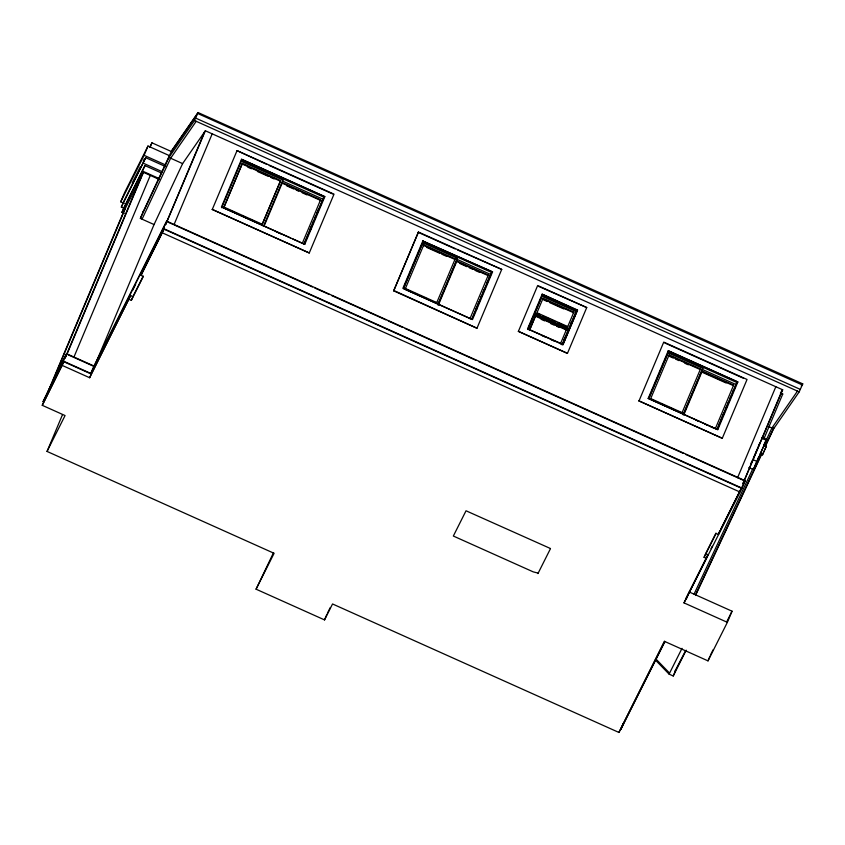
<?xml version="1.0" encoding="UTF-8"?>
<svg xmlns="http://www.w3.org/2000/svg" width="845" height="845" viewBox="0 0 845 845"><rect width="100%" height="100%" fill="white"/><g stroke="black" fill="none" stroke-linecap="round" stroke-linejoin="round"><path stroke-width="1.27" d="M764.028 445.431L760.077 454.135M124.342 203.455L120.729 201.828L124.637 192.544L148.002 146.037L169.676 155.765M123.697 208.155L121.342 207.099L123.687 201.522L145.71 157.677L165.694 166.634M120.729 201.828L144.094 155.322L148.002 146.037M124.31 213.426L121.944 212.359L124.289 206.793L144.981 165.599L161.511 173.014M121.342 207.099L145.71 157.677M150.083 147.273L151.952 142.816L171.936 151.783M689.256 592.007L732.045 611.199L727.365 622.342L708.004 660.874L664.645 641.429L618.92 732.457L332.539 603.964L324.533 619.903L256.067 589.187L274.097 553.306L47.045 451.431L65.065 415.55L42.25 405.315L63.84 361.734L91.218 374.018L130.605 295.613L132.887 296.637L143.185 276.135M47.447 392.957L123.423 212.211L143.449 172.338L159.42 179.51M48.936 390.189L125.43 208.219M121.944 212.359L144.981 165.599M66.554 353.717L43.074 401.681L66.554 353.717L93.943 366.001L166.708 221.158L745.174 480.71L742.047 488.135L684.006 602.886L727.365 622.342M141.453 176.33L64.959 358.291L66.459 355.301M42.25 405.315L63.84 361.734M66.956 354.308L143.449 172.338M73.811 357.382L150.294 175.411M95.358 364.163L154.054 224.548L140.365 218.411L143.418 211.144M47.045 451.431L62.456 414.768M140.365 218.411L168.926 157.455L194.487 120.539L198.047 112.543L802.75 383.873L799.19 391.869L773.629 428.785L765.264 446.646M63.438 361.142L90.816 373.437L93.943 366.001M62.276 365.452L89.665 377.736L91.218 374.018M89.665 377.736L130.605 295.613M129.042 299.331L131.324 300.355L143.344 276.431L141.062 275.407L142.625 271.699L163.983 229.164L741.308 488.209L718.387 534.452L716.106 533.427L704.086 557.341L706.367 558.365L707.93 554.658L705.649 553.633L704.086 557.341M131.324 300.355L132.887 296.637M90.816 373.437L166.708 221.158M165.609 224.516L204.522 131.957M141.062 275.407L163.983 229.164M742.924 483.773L782.681 389.798L205.356 130.764L165.609 224.728M212.201 133.827L173.954 224.812L312.449 286.951M212.275 209.454L237.033 150.632L334.018 194.149L309.259 252.972L212.275 209.454L309.259 252.972M232.174 211.757L221.464 206.962L241.533 159.272L324.829 196.653L304.76 244.332L292.856 238.987M304.38 243.613L323.888 197.191L241.744 160.328L221.728 207.743L222.235 206.75M223.777 207.616L242.367 163.486L280.593 180.64L262.246 224.274L224.031 207.12L223.777 207.616L236.917 213.51M224.031 207.12L242.367 163.486M262.003 224.77L280.593 180.64M263.376 226.428L282.885 180.017L241.247 161.321L241.744 160.328M264.031 226.291L282.378 182.657L320.593 199.811L302.257 243.444M303.883 244.025L304.876 241.649M309.883 229.745L311.382 226.175M312.386 223.788L313.389 221.411M314.889 217.841L315.882 215.454M316.886 213.077L318.385 209.507M303.883 244.216L323.888 197.191M310.527 229.819L311.541 227.411M256.067 589.187L273.526 552.63M393.685 290.849L418.444 232.037L501.729 269.407L476.981 328.23L393.685 290.849L418.444 232.037M422.944 240.677L402.875 288.356L472.471 319.579L492.55 271.9L422.785 241.005L492.55 271.9M403.646 287.955L423.155 241.723L491.61 272.439L472.101 318.861M403.646 288.145L423.155 241.723M412.159 292.148L405.188 289.022L423.778 244.881L455.159 258.961L436.569 303.091L433.084 301.528M437.942 304.559L457.451 258.338L422.658 242.726M437.942 304.76L457.451 258.338M438.344 305.119L456.934 260.978L488.315 275.058L469.968 318.692M324.533 619.903L326.867 614.336M475.598 309.946L477.098 306.186M478.101 303.999L479.104 301.623M480.604 298.053L481.608 295.666M482.611 293.289L484.111 289.719M487.111 282.378L488.114 280.001M489.107 277.815L490.111 275.438L489.614 276.431M472.101 318.48L491.61 272.439M476.062 310.21L477.066 307.812M476.231 309.883L477.235 307.474M518.386 331.356L537.673 285.525L586.736 307.548L567.449 353.368L518.386 331.356L567.449 353.368M561.767 344.2L527.576 328.853L542.173 294.176L577.547 310.041L562.939 344.728L577.547 310.041M527.819 329.476L534.167 314.393L568.389 329.751L568.896 328.758L576.617 310.58L542.384 295.222L534.663 313.4L568.896 328.758M528.336 328.652L542.384 295.222M529.382 330.511L535.677 315.629L566.488 329.444L560.436 343.841M529.635 330.015L535.677 315.629M567.523 327.089L573.818 312.206L543.008 298.38L536.966 312.777L567.766 326.592M564.08 339.637L565.083 337.25M570.597 324.121L571.6 321.734M562.052 344.834L568.389 329.751M562.569 344.01L576.617 310.58M564.016 341.317L565.041 338.898M570.797 325.251L571.811 322.832M550.486 548.532L466.028 510.781L453.342 536.036L533.216 571.864L538.138 573.121M639 400.921L663.747 342.098L747.043 379.468L722.285 438.291L639 400.921L722.285 438.291M648.347 398.09L668.258 350.738L737.854 381.972L717.785 429.651L648.178 398.417L717.785 429.651M648.949 398.016L668.458 351.795L736.914 382.51L717.405 428.933M648.949 398.217L668.458 351.795M681.873 413.163L700.463 369.033L669.092 354.953L650.492 399.083L650.745 398.587L682.126 412.666M683.246 414.631L702.765 368.409L667.962 352.787M683.246 414.821L702.765 368.409M683.901 414.684L702.248 371.05L733.618 385.13L715.282 428.764M718.905 424.781L719.908 422.394M720.912 420.018L722.412 416.448M722.908 415.064L723.911 412.687M725.411 409.107L726.415 406.73M727.408 404.544L728.411 402.167M729.911 398.597L730.914 396.21M732.414 392.64L733.418 390.263M717.405 428.542L736.914 382.51M618.92 732.457L664.445 641.218M623.557 722.961L620.885 729.33L665.015 641.482M686.14 599.432L688.812 593.063M737.59 477.71L775.826 386.725M718.387 534.452L719.951 530.734M753.296 458.391L757.289 448.896M758.282 446.53L759.782 442.97M742.935 483.551L781.847 391.003M763.964 438.703L782.745 394.024L781.034 393.263M748.797 467.549L753.36 469.598L756.349 462.479M757.352 460.102L758.842 456.543M753.36 469.598L766.732 439.337L762.169 437.298L761.778 438.217L766.341 440.266L764.049 444.829L771.918 428.014L797.479 391.098M655.371 659.977L669.082 674.12L673.243 675.989L675.588 670.412M708.004 660.874L709.874 656.428M763.996 451.061L762.359 455.159L766.426 446.118L764.535 449.867M142.974 212.179L171.979 150.188L198.047 112.543M142.076 219.172L170.637 158.226L196.198 121.31M154.054 224.548L182.615 163.603L205.356 130.764M694.062 594.151L752.874 468.658M696.037 593.718L761.63 453.638M764.978 446.498L774.02 427.316M695.519 595.471L761.915 453.786M149.639 147.431L151.952 142.816M132.221 183.006L140.344 166.856M143.238 161.078L144.4 158.775M47.436 393.178L63.808 360.572M95.527 364.248L104.368 346.64M105.551 344.285L110.262 334.895M111.445 332.55L129.729 296.162M132.676 290.289L135.623 284.427M140.333 275.026L141.516 272.682M146.238 263.291L164.511 226.904M237.033 150.632L266.798 164.395M241.533 159.272L324.829 196.653M221.464 206.962L304.76 244.332M282.885 180.017L282.388 181.01L322.896 199.188M281.871 183.65L282.378 182.657M320.097 200.804L320.593 199.811M321.892 201.173L322.389 200.18M423.282 245.884L423.778 244.881M405.188 289.022L405.442 288.515L436.812 302.594L436.569 303.091M454.652 259.964L455.159 258.961M456.934 260.978L456.691 261.485L488.061 275.565M487.818 276.061L488.315 275.058M327.438 613.195L330.3 607.502M501.729 269.407L457.546 249.983M476.981 328.23L393.854 290.522M542.173 294.176L577.378 310.379M527.576 328.853L563.108 344.39M542.511 299.383L543.008 298.38M573.311 313.199L573.818 312.206M566.488 329.444L566.235 329.951L535.434 316.125M586.736 307.548L538.698 286.402M537.948 573.586L550.296 548.996M668.258 350.738L737.854 381.972M669.092 354.953L668.839 355.449L700.209 369.529L700.463 369.033M701.741 372.043L702.248 371.05M733.618 385.13L733.375 385.626L701.994 371.546M750.508 464.127L752.8 459.574L757.363 461.623M705.649 553.633L715.947 533.132M685.57 599.168L707.93 554.658M711.036 548.659L712.208 546.314M718.683 533.427L719.866 531.082M720.521 529.583L745.174 480.71M684.006 602.886L706.367 558.365M764.44 443.9L766.732 439.337M802.285 384.95L197.656 113.473L171.546 151.234M669.082 674.12L682.021 648.347M685.211 651.41L674.923 671.226M673.243 675.989L686.203 650.185M726.901 621.455L732.045 611.199M710.349 655.308L713.127 649.773M780.389 393.115L782.681 389.798M801.261 386.017L802.75 383.873M782.745 394.024L781.202 393.474M195.702 118.11L800.405 389.439M194.487 120.539L799.19 391.869M269.196 165.472L332.645 193.949M418.275 232.364L455.159 248.916M664.772 342.964L743.304 378.201M541.888 296.225L576.11 311.583M456.955 259.33L490.607 274.435M702.258 369.402L735.921 384.507M242.124 163.983L280.339 181.136M423.535 245.388L454.906 259.457M542.765 298.876L573.565 312.703M247.838 167.162L251.419 168.768M257.398 171.45L268.15 176.278M270.537 177.344L274.118 178.95M426.767 247.448L439.548 253.183M441.872 254.229L446.519 256.31M543.694 299.912L547.254 301.507M549.62 302.573L563.837 308.953M669.747 356.474L673.233 358.037M675.556 359.072L679.042 360.635M684.851 363.244L688.337 364.808M282.124 183.154L320.339 200.307M286.645 185.794L293.817 189.016M296.204 190.083L298.591 191.16M302.183 192.766L306.957 194.91M459.923 263.545L466.894 266.671M469.218 267.717L472.704 269.28M475.027 270.326L479.675 272.407M702.903 372.571L726.151 382.996M536.712 313.273L540.261 314.868M542.638 315.924L549.746 319.114M552.112 320.181L555.672 321.776M558.038 322.843L566.33 326.561M541.106 319.283L544.655 320.878M550.581 323.529L554.14 325.124M556.506 326.191L558.872 327.258M168.926 157.455L182.615 163.603M768.327 426.408L773.629 428.785M144.094 155.322L165.778 165.05M541.476 335.328L545.036 336.923M550.961 339.584L554.51 341.179M143.375 163.243L162.177 171.683M142.647 171.165L159.166 178.58M242.885 216.193L246.476 217.799M248.863 218.876L253.637 221.02M256.024 222.087L260.809 224.231M414.483 293.194L416.807 294.229M423.778 297.355L427.264 298.929M651.653 399.6L658.625 402.738M660.948 403.773L673.74 409.508M676.063 410.554L680.711 412.645M234.551 212.834L290.479 237.92M404.079 288.895L471.278 319.04M275.977 231.646L280.751 233.79M695.519 419.902L699.005 421.465M704.825 424.074L708.311 425.637M710.634 426.672L714.12 428.246M168.25 222.256L172.813 224.305M314.858 288.039L329.318 294.525M331.726 295.602L385.922 319.917M388.33 321.005L402.78 327.48M405.188 328.568L476.242 360.445M478.65 361.533L683.394 453.395M685.802 454.473L743.294 480.266M163.581 228.583L742.047 488.135M162.42 232.882L739.745 491.927M68.096 354.815L94.344 366.593M655.878 658.973L669.578 673.116"/></g></svg>
